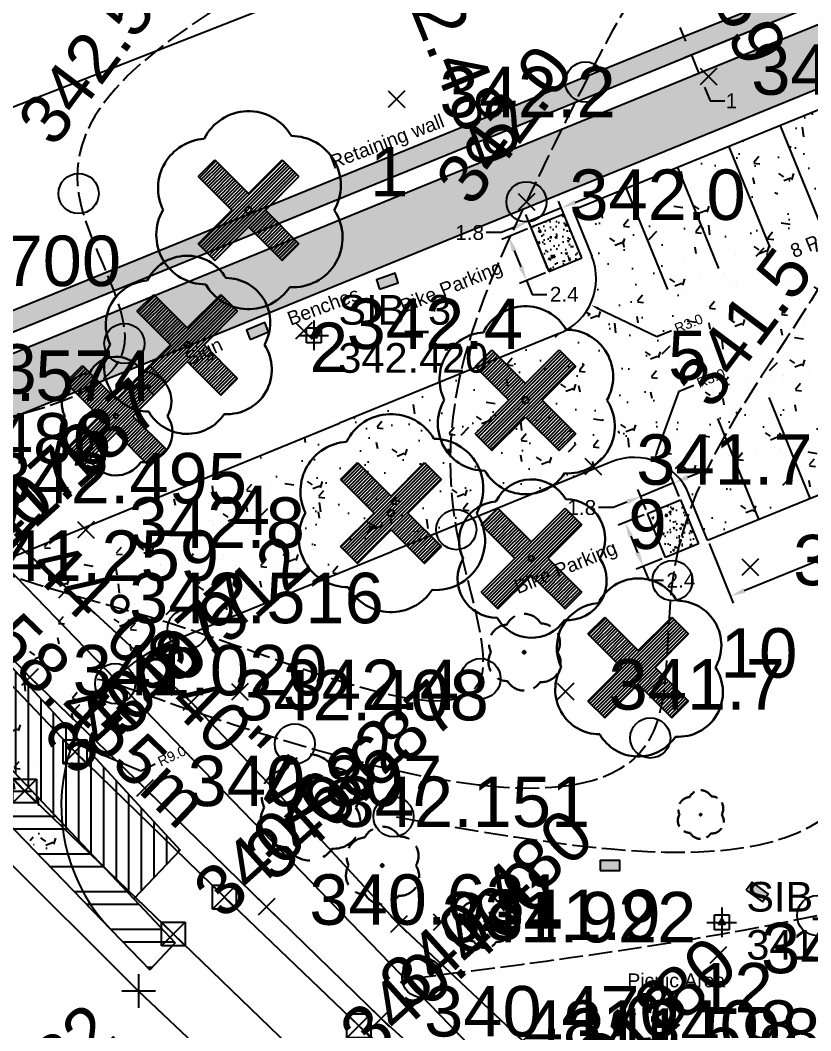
# Model space of a CAD drawing. Header units: millimetres. Extents: x 535412 to 535832, y 4813198 to 4813522.
# Drawn here: x 535472.9 to 535512.8, y 4813410.4 to 4813461.5 of the extents above; entities that cross this region are included whole.
import ezdxf
from ezdxf import colors
from ezdxf.entities.mleader import LeaderData, LeaderLine
from ezdxf.enums import TextEntityAlignment as Align
from ezdxf.math import Vec2, Vec3

# ---------------------------------------------------------------- set-up
doc = ezdxf.new("R2010")
doc.units = ezdxf.units.MM
doc.linetypes.add('ACAD_ISO02W100', pattern=[15, 12, -3])
doc.linetypes.add('DASHED', pattern=[0.75, 0.5, -0.25])
for name, color, linetype in [('2017_border_text', 1, 'Continuous'), ('2017_BOUNDS', 5, 'Continuous'), ('2017_BOUNDS_text', 250, 'Continuous'), ('2017_CONTROL', 1, 'Continuous'), ('2017_CONTROL_text', 250, 'Continuous'), ('2017_CURB', 1, 'Continuous'), ('2017_CURB_text', 250, 'Continuous'), ('2017_EGRASS', 3, 'Continuous'), ('2017_EGRASS_text', 250, 'Continuous'), ('2017_FENCE', 1, 'Continuous'), ('2017_FENCE_text', 250, 'Continuous'), ('2017_GND', 5, 'Continuous'), ('2017_GND_text', 250, 'Continuous'), ('2017_REMOVALS', 5, 'Continuous'), ('2017_SIDEWALK', 1, 'Continuous'), ('2017_SIDEWALK_text', 250, 'Continuous'), ('2017_Tree_Legend', 7, 'Continuous'), ('Contour_interp', 250, 'Continuous'), ('Contour_lines', 250, 'ACAD_ISO02W100'), ('Contour_text', 1, 'Continuous'), ('Curb_removal', 1, 'Continuous'), ('image', 7, 'Continuous'), ('Parking_Lot', 252, 'Continuous'), ('Parking_Lot_Dim', 250, 'Continuous'), ('Parking_Lot_Features', 252, 'Continuous'), ('Parking_Lot_Stalls', 252, 'Continuous'), ('Parking_Lot_Text', 252, 'Continuous'), ('Sidewalk_Removal', 1, 'Continuous')]:
    doc.layers.add(name, color=color, linetype=linetype)
doc.layers.add('2017_REP_TREES', color=190, linetype='DASHED', lineweight=30)
doc.layers.add('2017_TREE', color=94, linetype='Continuous', lineweight=30)
doc.styles.get("Standard").update_dxf_attribs({"font": 'arial.ttf'})
doc.dimstyles.new('ISO-25', dxfattribs={"dimscale": 0.3, "dimtxt": 2.5, "dimasz": 2.5, "dimexe": 1.25, "dimexo": 0.625, "dimtad": 0, "dimtih": 1, "dimtoh": 1, "dimdsep": 46, "dimtxsty": 'Standard', "dimcen": 2.5, "dimadec": 0, "dimazin": 0, "dimtfac": 1, "dimtmove": 0, "dimatfit": 3, "dimfxl": 1, "dimarcsym": 0})
pattern_1 = [(72.2, (535507.6059, 4813435.2307), (0.87351, 0.270396), [0.09525, -1.04775]), (17.2, (535507.6059, 4813435.2307), (-0.5241, 0.817888), [0.0762, -0.838203]), (122.6514, (535507.6787, 4813435.2533), (0.34941, 1.088284), [0.08095, -0.89045]), (68.384, (535507.5099, 4813435.4659), (1.33435, 0.317495), [0.142875, -1.571625]), (118.8356, (535507.6211, 4813435.4924), (0.63159, 1.59393), [0.121425, -1.33568]), (13.384, (535507.5099, 4813435.4659), (0.63159, 1.59393), [0.1143, -1.2573]), (43.2, (535507.6515, 4813435.4551), (0.895076, -0.18699), [0.09525, -1.04775]), (348.2, (535507.6515, 4813435.4551), (-0.061865, 0.96943), [0.0762, -0.8382]), (93.6514, (535507.7261, 4813435.4395), (0.83321, 0.782437), [0.08095, -0.89045]), (59.7, (535507.6059, 4813435.23074), (-0.1454435, 0.39727), [0, -0.82804, 0, -0.8509, 0, -0.841375]), (29.7, (535507.6059, 4813435.23074), (0.12007, 0.590007), [0, -0.48514, 0, -0.80899, 0, -0.320675]), (349.7, (535507.34367, 4813435.12373), (0.6385195, 0.229638), [0, -0.3175, 0, -0.9906, 0, -1.31445]), (339.7, (535507.2261, 4813435.07574), (0.637706, 0.397554), [0, -0.41275, 0, -0.65786, 0, -0.93345])]

# ---------------------------------------------------------------- blocks, each defined once
blk = doc.blocks.new('2017_CONTROL')
at = {"layer": '2017_CONTROL'}
for p, q in [((0, 0.75), (0, -0.75)), ((-0.75, 0), (0.75, 0)), ((-0.375, -0.375), (-0.375, 0.375)), ((-0.375, 0.375), (0.375, 0.375)), ((0.375, 0.375), (0.375, -0.375)), ((0.375, -0.375), (-0.375, -0.375))]:
    blk.add_line(p, q, dxfattribs=at)
blk.add_lwpolyline([(0, 0.2), (-0.173, -0.1), (0.173, -0.1)], close=True, dxfattribs=at)
at = {"layer": '2017_CONTROL_text'}
for tag, p in [('NAME', (1.242, 0.542)), ('ELEV', (1.242, -1.888))]:
    blk.add_attdef(tag, p, '', height=1.5, dxfattribs=at)
blk = doc.blocks.new('2017_CURB')
at = {"layer": '2017_CURB'}
for p, q in [((0, 0.85), (0, -0.85)), ((0.85, 0), (-0.85, 0))]:
    blk.add_line(p, q, dxfattribs=at)
at = {"layer": '2017_CURB_text'}
blk.add_attdef('ELEV', (-10.529, -10.954), '', height=2.55, rotation=42, dxfattribs=at)
blk = doc.blocks.new('2017_SIDEWALK')
at = {"layer": '2017_SIDEWALK'}
for p, q in [((-0.601, 0.601), (0.601, -0.601)), ((0.601, 0.601), (-0.601, -0.601)), ((-0.601, 0.601), (0.601, 0.601)), ((-0.601, -0.601), (-0.601, 0.601)), ((0.601, 0.601), (0.601, -0.601)), ((0.601, -0.601), (-0.601, -0.601))]:
    blk.add_line(p, q, dxfattribs=at)
at = {"layer": '2017_SIDEWALK_text'}
blk.add_attdef('ELEV', (2.493, 0.655), '', height=2.55, rotation=42, dxfattribs=at)
blk = doc.blocks.new('2017_EGRASS')
at = {"layer": '2017_EGRASS'}
for p, q in [((-0.421, 0.421), (0.421, -0.421)), ((0.421, 0.421), (-0.421, -0.421))]:
    blk.add_line(p, q, dxfattribs=at)
at = {"layer": '2017_EGRASS_text'}
blk.add_attdef('ELEV', (2.169, -0.914), '', height=2.55, dxfattribs=at)
blk = doc.blocks.new('2017_GND')
at = {"layer": '2017_GND'}
for p, q in [((-0.421, 0.421), (0.421, -0.421)), ((0.421, 0.421), (-0.421, -0.421))]:
    blk.add_line(p, q, dxfattribs=at)
at = {"layer": '2017_GND_text'}
blk.add_attdef('ELEV', (2.169, -0.914), '', height=2.55, dxfattribs=at)
blk = doc.blocks.new('2017_FENCE')
at = {"layer": '2017_FENCE'}
for p, q in [((0.487, 0.228), (-0.523, 0.228)), ((-0.523, 0), (0.487, 0)), ((0.487, -0.228), (-0.523, -0.228))]:
    blk.add_line(p, q, dxfattribs=at)
blk.add_lwpolyline([(-0.523, 0.456), (0.487, 0.456), (0.487, -0.456), (-0.523, -0.456)], close=True, dxfattribs=at)
at = {"layer": '2017_FENCE_text'}
blk.add_attdef('ELEV', (-1.061, -2.618), '', height=2.55, rotation=292, dxfattribs=at)
blk = doc.blocks.new('2017_BOUNDS')
at = {"layer": '2017_BOUNDS'}
h = blk.add_hatch(color=256, dxfattribs=at)
h.dxf.hatch_style = 1
h.paths.add_polyline_path([(0, 0.85, 0.414214), (-0.85, 0), (0, 0)])
h.paths.add_polyline_path([(0.85, 0), (0, 0), (0, -0.85, 0.414214)])
for p, q in [((0, 0.85), (0, -0.85)), ((0.85, 0), (-0.85, 0))]:
    blk.add_line(p, q, dxfattribs=at)
blk.add_circle((0, 0), 0.85, dxfattribs=at)
at = {"layer": '2017_BOUNDS_text'}
for tag, p in [('NORTHING', (1.709, 0.78)), ('EASTING', (1.712, -3.292))]:
    blk.add_attdef(tag, p, '', height=2.55, dxfattribs=at)
blk = doc.blocks.new('*D27')
at = {"layer": 'Defpoints', "color": 0, "transparency": 16777216}
for p in [(535504.22, 4813437.441), (535506.236, 4813437.264), (535504.57, 4813436.584)]:
    blk.add_point(p, dxfattribs=at)
at = {"layer": 'Parking_Lot_Dim', "color": 0, "lineweight": -2, "transparency": 16777216}
for p, q in [((535506.581, 4813438.405), (535507.275, 4813438.688)), ((535506.165, 4813437.438), (535505.744, 4813438.469)), ((535504.499, 4813436.757), (535504.078, 4813437.789)), ((535505.886, 4813438.122), (535504.22, 4813437.441)), ((535503.525, 4813437.158), (535502.831, 4813436.875)), ((535502.831, 4813436.875), (535502.081, 4813436.875))]:
    blk.add_line(p, q, dxfattribs=at)
at = {"layer": 'Parking_Lot_Dim', "color": 0, "transparency": 16777216}
for points in [[(535506.533, 4813438.521), (535506.628, 4813438.289), (535505.886, 4813438.122)], [(535503.478, 4813437.274), (535503.572, 4813437.042), (535504.22, 4813437.441)]]:
    blk.add_solid(points, dxfattribs=at)
at = {"layer": 'Parking_Lot_Dim', "color": 0, "transparency": 16777216, "insert": (535501.245, 4813436.875), "char_height": 0.75, "attachment_point": 5}
blk.add_mtext('1.8', dxfattribs=at)
blk = doc.blocks.new('*D28')
at = {"layer": 'Defpoints', "color": 0, "transparency": 16777216}
for p in [(535504.57, 4813436.584), (535505.476, 4813434.362), (535504.344, 4813433.9)]:
    blk.add_point(p, dxfattribs=at)
at = {"layer": 'Parking_Lot_Dim', "color": 0, "lineweight": -2, "transparency": 16777216}
for p, q in [((535504.396, 4813436.513), (535503.09, 4813435.98)), ((535503.721, 4813435.427), (535504.061, 4813434.594)), ((535505.303, 4813434.291), (535503.997, 4813433.758)), ((535504.344, 4813433.9), (535504.627, 4813433.205)), ((535504.627, 4813433.205), (535505.377, 4813433.205))]:
    blk.add_line(p, q, dxfattribs=at)
at = {"layer": 'Parking_Lot_Dim', "color": 0, "transparency": 16777216}
for points in [[(535503.836, 4813435.474), (535503.605, 4813435.38), (535503.437, 4813436.122)], [(535504.176, 4813434.641), (535503.945, 4813434.547), (535504.344, 4813433.9)]]:
    blk.add_solid(points, dxfattribs=at)
at = {"layer": 'Parking_Lot_Dim', "color": 0, "transparency": 16777216, "insert": (535506.252, 4813433.205), "char_height": 0.75, "attachment_point": 5}
blk.add_mtext('2.4', dxfattribs=at)
blk = doc.blocks.new('*D29')
at = {"layer": 'Defpoints', "color": 0, "transparency": 16777216}
for p in [(535498.675, 4813451.027), (535499.582, 4813448.805), (535498.449, 4813448.343)]:
    blk.add_point(p, dxfattribs=at)
at = {"layer": 'Parking_Lot_Dim', "color": 0, "lineweight": -2, "transparency": 16777216}
for p, q in [((535498.502, 4813450.957), (535497.195, 4813450.423)), ((535497.826, 4813449.871), (535498.166, 4813449.037)), ((535499.408, 4813448.734), (535498.102, 4813448.201)), ((535498.449, 4813448.343), (535498.733, 4813447.649)), ((535498.733, 4813447.649), (535499.483, 4813447.649))]:
    blk.add_line(p, q, dxfattribs=at)
at = {"layer": 'Parking_Lot_Dim', "color": 0, "transparency": 16777216}
for points in [[(535497.942, 4813449.918), (535497.71, 4813449.823), (535497.542, 4813450.565)], [(535498.282, 4813449.085), (535498.05, 4813448.99), (535498.449, 4813448.343)]]:
    blk.add_solid(points, dxfattribs=at)
at = {"layer": 'Parking_Lot_Dim', "color": 0, "transparency": 16777216, "insert": (535500.358, 4813447.649), "char_height": 0.75, "attachment_point": 5}
blk.add_mtext('2.4', dxfattribs=at)
blk = doc.blocks.new('*D30')
at = {"layer": 'Defpoints', "color": 0, "transparency": 16777216}
for p in [(535500.217, 4813452.013), (535501.249, 4813449.485), (535499.582, 4813448.805)]:
    blk.add_point(p, dxfattribs=at)
at = {"layer": 'Parking_Lot_Dim', "color": 0, "lineweight": -2, "transparency": 16777216}
for p, q in [((535500.912, 4813452.296), (535501.606, 4813452.58)), ((535500.217, 4813452.013), (535498.551, 4813451.333)), ((535501.178, 4813449.659), (535500.075, 4813452.36)), ((535499.511, 4813448.979), (535498.409, 4813451.68)), ((535497.856, 4813451.05), (535497.162, 4813450.766)), ((535497.162, 4813450.766), (535496.412, 4813450.766))]:
    blk.add_line(p, q, dxfattribs=at)
at = {"layer": 'Parking_Lot_Dim', "color": 0, "transparency": 16777216}
for points in [[(535500.864, 4813452.412), (535500.959, 4813452.181), (535500.217, 4813452.013)], [(535497.809, 4813451.165), (535497.903, 4813450.934), (535498.551, 4813451.333)]]:
    blk.add_solid(points, dxfattribs=at)
at = {"layer": 'Parking_Lot_Dim', "color": 0, "transparency": 16777216, "insert": (535495.576, 4813450.766), "char_height": 0.75, "attachment_point": 5}
blk.add_mtext('1.8', dxfattribs=at)
blk = doc.blocks.new('*D31')
at = {"layer": 'Defpoints', "color": 0, "transparency": 16777216}
for p in [(535532.452, 4813445.37), (535533.608, 4813442.538), (535507.606, 4813435.231)]:
    blk.add_point(p, dxfattribs=at)
at = {"layer": 'Parking_Lot_Dim', "color": 0, "lineweight": -2, "transparency": 16777216}
for p, q in [((535532.523, 4813445.197), (535533.75, 4813442.191)), ((535532.913, 4813442.255), (535520.711, 4813437.275)), ((535509.456, 4813432.682), (535518.373, 4813436.321)), ((535507.677, 4813435.057), (535508.903, 4813432.051))]:
    blk.add_line(p, q, dxfattribs=at)
at = {"layer": 'Parking_Lot_Dim', "color": 0, "transparency": 16777216}
for points in [[(535532.866, 4813442.371), (535532.961, 4813442.139), (535533.608, 4813442.538)], [(535509.409, 4813432.798), (535509.503, 4813432.566), (535508.762, 4813432.399)]]:
    blk.add_solid(points, dxfattribs=at)
at = {"layer": 'Parking_Lot_Dim', "color": 0, "transparency": 16777216, "insert": (535519.542, 4813436.798), "char_height": 0.75, "width": 2.54059, "attachment_point": 5}
blk.add_mtext('26.8', dxfattribs=at)
blk = doc.blocks.new('2017_TREE')
at = {"layer": '2017_TREE'}
blk.add_circle((0, 0), 0.0167, dxfattribs=at)
for centre, start, end in [((0, 0.25), 30, 153.8204), ((-0.2077, 0.1109), 93.8204, 206.0272), ((0.2165, 0.125), 330, 90), ((-0.2165, -0.125), 149.6945, 270), ((0.2253, -0.1391), 266.0497, 33.8204), ((0, -0.25), 210, 326.3433)]:
    blk.add_arc(centre, 0.25, start, end, dxfattribs=at)
blk = doc.blocks.new('2017_REMOVALS')
at = {"layer": '2017_REMOVALS'}
h = blk.add_hatch(dxfattribs=at)
h.set_pattern_fill('ANSI31', color=256)
h.set_pattern_definition([(45, (0, 0), (-0.0883883, 0.0883883), [])])
h.paths.add_polyline_path([(0, 0.849), (-1.697, 2.546), (-2.546, 1.697), (-0.849, 0), (-2.546, -1.697), (-1.697, -2.546), (0, -0.849), (1.697, -2.546), (2.546, -1.697), (0.849, 0), (2.546, 1.697), (1.697, 2.546)])
for p, q in [((-2.546, 1.697), (-1.697, 2.546)), ((-1.697, 2.546), (0, 0.849)), ((0, 0.849), (1.697, 2.546)), ((1.697, 2.546), (2.546, 1.697)), ((-2.546, 1.697), (-0.849, 0)), ((0.849, 0), (2.546, 1.697)), ((-2.546, -1.697), (-0.849, 0)), ((0.849, 0), (2.546, -1.697)), ((-1.697, -2.546), (0, -0.849)), ((0, -0.849), (1.697, -2.546)), ((-2.546, -1.697), (-1.697, -2.546)), ((1.697, -2.546), (2.546, -1.697))]:
    blk.add_line(p, q, dxfattribs=at)
blk = doc.blocks.new('*D39')
at = {"layer": 'Defpoints', "color": 0, "transparency": 16777216}
for p in [(535522.247, 4813466.047), (535522.625, 4813465.121), (535507.163, 4813458.812)]:
    blk.add_point(p, dxfattribs=at)
at = {"layer": 'Parking_Lot_Dim', "color": 0, "lineweight": -2, "transparency": 16777216}
for p, q in [((535522.074, 4813465.977), (535506.438, 4813459.596)), ((535522.452, 4813465.051), (535506.816, 4813458.67)), ((535506.502, 4813460.432), (535506.219, 4813461.126)), ((535506.785, 4813459.737), (535507.163, 4813458.812)), ((535507.447, 4813458.117), (535507.73, 4813457.423)), ((535507.73, 4813457.423), (535508.48, 4813457.423))]:
    blk.add_line(p, q, dxfattribs=at)
at = {"layer": 'Parking_Lot_Dim', "color": 0, "transparency": 16777216}
for points in [[(535506.618, 4813460.479), (535506.386, 4813460.385), (535506.785, 4813459.737)], [(535507.562, 4813458.164), (535507.331, 4813458.07), (535507.163, 4813458.812)]]:
    blk.add_solid(points, dxfattribs=at)
at = {"layer": 'Parking_Lot_Dim', "color": 0, "transparency": 16777216, "insert": (535508.806, 4813457.423), "char_height": 0.75, "attachment_point": 5}
blk.add_mtext('1', dxfattribs=at)
blk = doc.blocks.new('2017_REP_TREES')
at = {"layer": '2017_REP_TREES', "ltscale": 0.52}
blk.add_circle((0, 0), 0.0167, dxfattribs=at)
for centre, start, end in [((0, 0.25), 30, 153.82043), ((-0.2077, 0.1109), 93.82043, 206.02716), ((0.2165, 0.125), 330, 90), ((-0.2165, -0.125), 149.69447, 270), ((0.2253, -0.1391), 266.04966, 33.82043), ((0, -0.25), 210, 326.34327)]:
    blk.add_arc(centre, 0.25, start, end, dxfattribs=at)

msp = doc.modelspace()

# ---------------------------------------------------------------- hatches: boundary and pattern name
at = {"layer": 'Curb_removal'}
h = msp.add_hatch(dxfattribs=at)
h.set_pattern_fill('ANSI32', color=1, scale=0.2, angle=135)
h.paths.add_polyline_path([(535461.234, 4813435.455), (535457.023, 4813439.905), (535455.29, 4813438.44), (535477.462, 4813415.53, -0.17021), (535474.97, 4813420.939)])
h.paths.add_polyline_path([(535478.598, 4813417.105), (535474.97, 4813420.939, 0.17021), (535477.462, 4813415.53), (535479.405, 4813413.517), (535480.691, 4813414.893)])
at = {"layer": 'Parking_Lot'}
h = msp.add_hatch(dxfattribs=at)
h.set_pattern_fill('AR-CONC', color=256, scale=0.02)
h.paths.add_polyline_path([(535530.938, 4813444.752), (535529.049, 4813449.382, -0.414214), (535529.323, 4813450.034), (535531.452, 4813450.903), (535528.807, 4813457.384), (535526.678, 4813456.515, -0.414214), (535526.026, 4813456.789), (535526.215, 4813456.326), (535524.548, 4813455.646), (535522.47, 4813460.738), (535500.805, 4813451.896), (535501.749, 4813449.582, -0.414214), (535500.105, 4813445.671), (535488.995, 4813441.137), (535477.884, 4813436.602), (535469.128, 4813433.029, -0.266993), (535460.237, 4813434.231), (535476.658, 4813416.486, -0.487171), (535480.529, 4813430.121), (535491.64, 4813434.655), (535502.75, 4813439.19, -0.414214), (535506.661, 4813437.545), (535507.606, 4813435.231)])
h.paths.add_polyline_path([(535521.584, 4813456.115), (535521.097, 4813457.309), (535522.411, 4813457.845), (535522.898, 4813456.651)], flags=16)
h.paths.add_polyline_path([(535512.499, 4813449.248), (535519.215, 4813451.989), (535518.67, 4813453.324), (535511.954, 4813450.583)], flags=24)
h.paths.add_polyline_path([(535521.15, 4813457.261), (535522.479, 4813457.804), (535521.913, 4813459.193), (535520.583, 4813458.65)], flags=24)
h.paths.add_polyline_path([(535514.587, 4813444.128), (535521.303, 4813446.869), (535520.758, 4813448.204), (535514.042, 4813445.464)], flags=24)
h.paths.add_polyline_path([(535521.15, 4813457.261), (535522.479, 4813457.804), (535521.913, 4813459.193), (535520.583, 4813458.65)], flags=24)
at = {"layer": 'Parking_Lot_Features'}
h = msp.add_hatch(dxfattribs=at)
h.set_pattern_fill('TRANS', color=251, scale=0.04, angle=135)
h.set_pattern_definition([(135, (0, 0), (-0.179605122421, -0.179605122421), []), (135, (-0.0898, -0.0898), (-0.179605122421, -0.179605122421), [0.127, -0.127])])
h.paths.add_polyline_path([(535522.247, 4813466.047), (535521.87, 4813466.973), (535506.408, 4813460.663), (535461.359, 4813442.279), (535461.954, 4813441.442), (535506.785, 4813459.737)])
h = msp.add_hatch(dxfattribs=at)
h.set_pattern_fill('AR-B816C', color=251, scale=0.003, angle=135)
h.paths.add_polyline_path([(535523.759, 4813462.344), (535522.625, 4813465.121), (535507.163, 4813458.812), (535463.097, 4813440.828), (535462.186, 4813440.457), (535464.147, 4813438.017), (535508.297, 4813456.034)])
h = msp.add_hatch(color=251, dxfattribs=at)
h.dxf.hatch_style = 1
h.paths.add_polyline_path([(535529.787, 4813436.722), (535529.598, 4813437.185), (535526.825, 4813436.04), (535528.072, 4813432.983), (535530.599, 4813426.793), (535533.376, 4813427.926)])
edge = h.paths.add_edge_path()
edge.add_spline(control_points=[(535540.789, 4813415.598), (535540.282, 4813416.418), (535539.778, 4813417.24), (535539.275, 4813418.065)], knot_values=[11.400424, 11.400424, 11.400424, 11.400424, 14.278264, 14.278264, 14.278264, 14.278264], degree=3, periodic=0)
edge.add_line((535539.275, 4813418.065), (535536.869, 4813416.273))
edge.add_spline(control_points=[(535536.869, 4813416.273), (535537.37, 4813415.448), (535537.874, 4813414.625), (535538.38, 4813413.804)], knot_values=[12.148718, 12.148718, 12.148718, 12.148718, 15.027043, 15.027043, 15.027043, 15.027043], degree=3, periodic=0)
edge.add_line((535538.38, 4813413.804), (535540.789, 4813415.598))
edge = h.paths.add_edge_path()
edge.add_spline(control_points=[(535554.008, 4813396.321), (535553.415, 4813397.076), (535552.829, 4813397.837), (535552.249, 4813398.605)], knot_values=[34.819466, 34.819466, 34.819466, 34.819466, 37.731811, 37.731811, 37.731811, 37.731811], degree=3, periodic=0)
edge.add_line((535552.249, 4813398.605), (535549.842, 4813396.812))
edge.add_spline(control_points=[(535549.842, 4813396.812), (535550.422, 4813396.045), (535551.008, 4813395.284), (535551.602, 4813394.529)], knot_values=[35.572737, 35.572737, 35.572737, 35.572737, 38.485706, 38.485706, 38.485706, 38.485706], degree=3, periodic=0)
edge.add_line((535551.602, 4813394.529), (535554.008, 4813396.321))
edge = h.paths.add_edge_path()
edge.add_spline(control_points=[(535572.172, 4813377.065), (535571.574, 4813377.604), (535570.98, 4813378.146), (535570.389, 4813378.693)], knot_values=[62.151885, 62.151885, 62.151885, 62.151885, 64.593305, 64.593305, 64.593305, 64.593305], degree=3, periodic=0)
edge.add_line((535570.389, 4813378.693), (535567.989, 4813376.905))
edge.add_spline(control_points=[(535567.989, 4813376.905), (535568.579, 4813376.359), (535569.173, 4813375.817), (535569.771, 4813375.278)], knot_values=[62.909284, 62.909284, 62.909284, 62.909284, 65.350895, 65.350895, 65.350895, 65.350895], degree=3, periodic=0)
edge.add_line((535569.771, 4813375.278), (535572.172, 4813377.065))
edge = h.paths.add_edge_path()
edge.add_spline(control_points=[(535595.74, 4813358.653), (535594.906, 4813359.23), (535594.076, 4813359.809), (535593.25, 4813360.393)], knot_values=[91.55657, 91.55657, 91.55657, 91.55657, 94.571365, 94.571365, 94.571365, 94.571365], degree=3, periodic=0)
edge.add_line((535593.25, 4813360.393), (535590.85, 4813358.606))
edge.add_spline(control_points=[(535590.85, 4813358.606), (535591.677, 4813358.023), (535592.507, 4813357.443), (535593.341, 4813356.867)], knot_values=[92.314676, 92.314676, 92.314676, 92.314676, 95.329374, 95.329374, 95.329374, 95.329374], degree=3, periodic=0)
edge.add_line((535593.341, 4813356.867), (535595.74, 4813358.653))
edge = h.paths.add_edge_path()
edge.add_spline(control_points=[(535616.552, 4813345.238), (535615.667, 4813345.777), (535614.785, 4813346.318), (535613.904, 4813346.86)], knot_values=[115.897194, 115.897194, 115.897194, 115.897194, 118.93391, 118.93391, 118.93391, 118.93391], degree=3, periodic=0)
edge.add_line((535613.904, 4813346.86), (535611.503, 4813345.072))
edge.add_spline(control_points=[(535611.503, 4813345.072), (535612.383, 4813344.529), (535613.265, 4813343.988), (535614.149, 4813343.449)], knot_values=[116.653858, 116.653858, 116.653858, 116.653858, 119.69031, 119.69031, 119.69031, 119.69031], degree=3, periodic=0)
edge.add_line((535614.149, 4813343.449), (535616.552, 4813345.238))
h.paths.add_polyline_path([(535637.179, 4813332.993), (535634.773, 4813331.202), (535644.767, 4813320.804), (535650.025, 4813328.353)])
h.paths.add_polyline_path([(535512.499, 4813449.248), (535519.215, 4813451.989), (535518.67, 4813453.324), (535511.954, 4813450.583)], flags=9)
h.paths.add_polyline_path([(535521.15, 4813457.261), (535522.479, 4813457.804), (535521.913, 4813459.193), (535520.583, 4813458.65)], flags=25)
h.paths.add_polyline_path([(535497.932, 4813432.045), (535503.339, 4813434.251), (535502.793, 4813435.587), (535497.387, 4813433.38)], flags=9)
h.paths.add_polyline_path([(535492.139, 4813446.239), (535497.546, 4813448.445), (535497.001, 4813449.781), (535491.594, 4813447.574)], flags=9)
h.paths.add_polyline_path([(535514.587, 4813444.128), (535521.303, 4813446.869), (535520.758, 4813448.204), (535514.042, 4813445.464)], flags=9)
h.paths.add_polyline_path([(535531.027, 4813459.809), (535534.733, 4813450.729), (535536.068, 4813451.274), (535532.363, 4813460.354)], flags=9)
h.paths.add_polyline_path([(535521.15, 4813457.261), (535522.479, 4813457.804), (535521.913, 4813459.193), (535520.583, 4813458.65)], flags=25)
h = msp.add_hatch(dxfattribs=at)
h.set_pattern_fill('AR-CONC', color=256, scale=0.005, angle=22.2)
h.set_pattern_definition(pattern_1)
h.paths.add_polyline_path([(535500.342, 4813451.707), (535498.675, 4813451.027), (535499.582, 4813448.805), (535501.249, 4813449.485)])
h = msp.add_hatch(color=251, dxfattribs=at)
h.dxf.hatch_style = 1
h.paths.add_polyline_path([(535490.859, 4813448.382), (535491.023, 4813447.91), (535491.968, 4813448.238), (535491.804, 4813448.711)])
h = msp.add_hatch(color=251, dxfattribs=at)
h.dxf.hatch_style = 1
h.paths.add_polyline_path([(535484.294, 4813445.836), (535484.488, 4813445.375), (535485.41, 4813445.761), (535485.216, 4813446.223)])
h = msp.add_hatch(dxfattribs=at)
h.set_pattern_fill('AR-CONC', color=256, scale=0.005, angle=22.2)
h.set_pattern_definition(pattern_1)
h.paths.add_polyline_path([(535506.236, 4813437.264), (535504.57, 4813436.584), (535505.476, 4813434.362), (535507.143, 4813435.042)])
h = msp.add_hatch(color=251, dxfattribs=at)
h.dxf.hatch_style = 1
h.paths.add_polyline_path([(535502.17, 4813419.04), (535502.17, 4813418.54), (535503.17, 4813418.54), (535503.17, 4813419.04)])
h = msp.add_hatch(color=251, dxfattribs=at)
h.dxf.hatch_style = 1
h.paths.add_polyline_path([(535509.852, 4813417.951), (535509.561, 4813417.545), (535510.374, 4813416.962), (535510.665, 4813417.369)])
at = {"layer": 'Sidewalk_Removal'}
h = msp.add_hatch(dxfattribs=at)
h.set_pattern_fill('ANSI31', color=1, scale=0.2, angle=45)
h.paths.add_polyline_path([(535468.688, 4813432.863, -0.132776), (535464.003, 4813432.529), (535474.97, 4813420.939, -0.124921), (535475.649, 4813425.314)])
h.paths.add_polyline_path([(535464.408, 4813437.504), (535461.234, 4813435.455), (535464.003, 4813432.529, 0.132776), (535468.688, 4813432.863)])
h.paths.add_polyline_path([(535475.649, 4813425.314, 0.124921), (535474.97, 4813420.939), (535478.598, 4813417.105), (535480.946, 4813419.57)])

# ---------------------------------------------------------------- linework, layer by layer
at = {"layer": '2017_BOUNDS'}
for p, q in [((535539.303, 4813483.253), (535455.912, 4813450.623)), ((535455.912, 4813450.623), (535496.6, 4813408.653))]:
    msp.add_line(p, q, dxfattribs=at)
at = {"layer": '2017_CURB'}
for p, q in [((535478.842, 4813412.449), (535470.443, 4813420.814)), ((535486.899, 4813404.837), (535478.842, 4813412.449))]:
    msp.add_line(p, q, dxfattribs=at)
at = {"layer": '2017_EGRASS'}
for p, q in [((535469.276, 4813437.999), (535476.191, 4813431.947)), ((535473.339, 4813428.303), (535467.863, 4813434.087)), ((535476.191, 4813431.947), (535481.503, 4813427.041)), ((535479.151, 4813422.709), (535473.339, 4813428.303)), ((535481.503, 4813427.041), (535486.628, 4813421.654)), ((535485.303, 4813416.713), (535479.151, 4813422.709)), ((535486.628, 4813421.654), (535491.989, 4813415.826)), ((535491.105, 4813411.072), (535485.303, 4813416.713)), ((535491.989, 4813415.826), (535498.263, 4813409.938)), ((535497.103, 4813405.616), (535491.105, 4813411.072))]:
    msp.add_line(p, q, dxfattribs=at)
at = {"layer": '2017_SIDEWALK'}
for p, q in [((535475.629, 4813424.54), (535468.1, 4813432.421)), ((535473.092, 4813422.564), (535465.64, 4813430.365)), ((535483.175, 4813417.195), (535475.629, 4813424.54)), ((535480.599, 4813415.333), (535473.092, 4813422.564)), ((535489.973, 4813410.699), (535483.175, 4813417.195)), ((535487.996, 4813408.208), (535480.599, 4813415.333)), ((535497.238, 4813404.231), (535489.973, 4813410.699))]:
    msp.add_line(p, q, dxfattribs=at)
at = {"layer": '2017_TREE'}
for centre, radius in [((535484.4, 4813451.9), 0.167), ((535481.3, 4813445.1), 0.15), ((535477.7, 4813441.5), 0.1), ((535491.6, 4813436.6), 0.167)]:
    msp.add_circle(centre, radius, dxfattribs=at)
for centre, radius, start, end in [((535484.4, 4813454.4), 2.5, 30, 153.8204), ((535486.565, 4813453.15), 2.5, 330, 90), ((535482.323, 4813453.009), 2.5, 93.8204, 206.0272), ((535482.235, 4813450.65), 2.5, 149.6945, 270), ((535486.653, 4813450.509), 2.5, 266.0497, 33.8204), ((535481.3, 4813447.35), 2.25, 30, 153.8204), ((535483.249, 4813446.225), 2.25, 330, 90), ((535479.431, 4813446.098), 2.25, 93.8204, 206.0272), ((535484.4, 4813449.4), 2.5, 210, 326.3433), ((535479.351, 4813443.975), 2.25, 149.6945, 270), ((535483.328, 4813443.848), 2.25, 266.0497, 33.8204), ((535477.7, 4813443), 1.5, 30, 153.8204), ((535476.454, 4813442.165), 1.5, 93.8204, 206.0272), ((535478.999, 4813442.25), 1.5, 330, 90), ((535476.401, 4813440.75), 1.5, 149.6945, 270), ((535479.052, 4813440.665), 1.5, 266.0497, 33.8204), ((535481.3, 4813442.85), 2.25, 210, 326.3433), ((535491.6, 4813439.1), 2.5, 30, 153.8204), ((535489.523, 4813437.709), 2.5, 93.8204, 206.0272), ((535493.765, 4813437.85), 2.5, 330, 90), ((535477.7, 4813440), 1.5, 210, 326.3433), ((535489.435, 4813435.35), 2.5, 149.6945, 270), ((535493.853, 4813435.209), 2.5, 266.0497, 33.8204), ((535491.6, 4813434.1), 2.5, 210, 326.3433)]:
    msp.add_arc(centre, radius, start, end, dxfattribs=at)
at = {"layer": 'Contour_interp'}
for centre in [(535501.424, 4813458.374), (535475.807, 4813452.741), (535498.446, 4813452.322), (535478.124, 4813445.163), (535494.899, 4813435.765), (535505.826, 4813433.188), (535481.319, 4813430.738), (535477.656, 4813427.983), (535496.124, 4813428.233), (535486.737, 4813424.935), (535504.706, 4813425.24), (535491.723, 4813421.26), (535513.142, 4813416.265), (535493.173, 4813413.14)]:
    msp.add_circle(centre, 1.016, dxfattribs=at)
at = {"layer": 'Contour_lines', "ltscale": 0.1}
for points in [[(535566.123, 4813494.016), (535557.147, 4813483.581), (535557.695, 4813474.368), (535556.675, 4813465.838), (535553.913, 4813461.121), (535547.967, 4813457.212), (535547.201, 4813447.575), (535541.552, 4813440.438), (535539.555, 4813434.824), (535530.007, 4813422.733), (535513.142, 4813416.265), (535493.173, 4813413.14)], [(535505.204, 4813401.099), (535524.874, 4813409.02), (535535.281, 4813422.253), (535545.283, 4813427.229), (535550.823, 4813431.522), (535554.581, 4813438.163), (535553.86, 4813457.771), (535564.42, 4813466.226), (535569.456, 4813478.911), (535573.381, 4813488.678)], [(535547.605, 4813486.349), (535549.475, 4813480.687), (535545.104, 4813468.576), (535540.367, 4813458.494), (535535.635, 4813452.948), (535529.099, 4813439.374), (535516.868, 4813430.275), (535515.753, 4813424.53), (535491.723, 4813421.26)], [(535537.421, 4813480.907), (535535.068, 4813469.712), (535522.521, 4813462.883), (535514.007, 4813449.337), (535505.826, 4813433.188), (535504.706, 4813425.24), (535486.737, 4813424.935), (535477.656, 4813427.983)], [(535526.663, 4813477.99), (535525.968, 4813472.176), (535511.559, 4813469.269), (535501.424, 4813458.374), (535498.446, 4813452.322), (535494.899, 4813435.765), (535496.124, 4813428.233), (535481.319, 4813430.738), (535468.879, 4813435.103), (535458.46, 4813448.491), (535454.64, 4813455.912), (535449.953, 4813459.948)], [(535485.075, 4813463.546), (535475.807, 4813452.741), (535478.124, 4813445.163), (535468.541, 4813440.638)]]:
    msp.add_spline(points, degree=3, dxfattribs=at)
at = {"layer": 'Curb_removal'}
for p, q in [((535455.29, 4813438.44), (535479.405, 4813413.517)), ((535478.598, 4813417.105), (535480.691, 4813414.893)), ((535480.691, 4813414.893), (535479.405, 4813413.517))]:
    msp.add_line(p, q, dxfattribs=at)
at = {"layer": 'Parking_Lot'}
for p, q in [((535524.137, 4813461.418), (535500.805, 4813451.896)), ((535500.805, 4813451.896), (535501.749, 4813449.582)), ((535500.105, 4813445.671), (535488.995, 4813441.137)), ((535507.606, 4813435.231), (535530.938, 4813444.752)), ((535477.884, 4813436.602), (535488.995, 4813441.137)), ((535502.75, 4813439.19), (535491.64, 4813434.655)), ((535507.606, 4813435.231), (535506.661, 4813437.545)), ((535469.128, 4813433.029), (535477.884, 4813436.602)), ((535480.529, 4813430.121), (535491.64, 4813434.655)), ((535477.455, 4813415.538), (535479.405, 4813413.517))]:
    msp.add_line(p, q, dxfattribs=at)
for centre, radius, start, end in [((535498.972, 4813448.448), 3, 292.2, 22.2), ((535503.884, 4813436.412), 3, 22.2, 112.2), ((535483.93, 4813421.788), 9, 112.2, 223.9886)]:
    msp.add_arc(centre, radius, start, end, dxfattribs=at)
at = {"layer": 'Parking_Lot_Features'}
for p, q in [((535521.87, 4813466.973), (535506.408, 4813460.663)), ((535522.247, 4813466.047), (535506.785, 4813459.737)), ((535522.625, 4813465.121), (535507.163, 4813458.812)), ((535523.759, 4813462.344), (535508.297, 4813456.034)), ((535506.408, 4813460.663), (535461.359, 4813442.279)), ((535506.785, 4813459.737), (535461.954, 4813441.442)), ((535507.163, 4813458.812), (535463.097, 4813440.828)), ((535508.297, 4813456.034), (535464.147, 4813438.017)), ((535500.342, 4813451.707), (535498.675, 4813451.027)), ((535501.249, 4813449.485), (535500.342, 4813451.707)), ((535498.675, 4813451.027), (535499.582, 4813448.805)), ((535499.582, 4813448.805), (535501.249, 4813449.485)), ((535504.57, 4813436.584), (535506.236, 4813437.264)), ((535506.236, 4813437.264), (535507.143, 4813435.042)), ((535505.476, 4813434.362), (535504.57, 4813436.584)), ((535507.143, 4813435.042), (535505.476, 4813434.362))]:
    msp.add_line(p, q, dxfattribs=at)
for points in [[(535491.023, 4813447.91), (535491.968, 4813448.238), (535491.804, 4813448.711), (535490.859, 4813448.382)], [(535484.488, 4813445.375), (535485.41, 4813445.761), (535485.216, 4813446.223), (535484.294, 4813445.836)], [(535502.17, 4813418.54), (535503.17, 4813418.54), (535503.17, 4813419.04), (535502.17, 4813419.04)], [(535509.561, 4813417.545), (535510.374, 4813416.962), (535510.665, 4813417.369), (535509.852, 4813417.951)]]:
    msp.add_lwpolyline(points, close=True, dxfattribs=at)
at = {"layer": 'Parking_Lot_Stalls'}
for p, q in [((535511.267, 4813456.166), (535513.345, 4813451.074)), ((535508.675, 4813455.108), (535510.753, 4813450.016)), ((535506.082, 4813454.05), (535508.16, 4813448.958)), ((535503.49, 4813452.992), (535505.568, 4813447.9)), ((535512.791, 4813437.347), (535510.713, 4813442.439)), ((535510.198, 4813436.289), (535508.12, 4813441.381))]:
    msp.add_line(p, q, dxfattribs=at)
at = {"layer": 'Sidewalk_Removal'}
for p, q in [((535464.408, 4813437.504), (535480.946, 4813419.57)), ((535461.234, 4813435.455), (535478.598, 4813417.105)), ((535480.946, 4813419.57), (535478.598, 4813417.105))]:
    msp.add_line(p, q, dxfattribs=at)

# ---------------------------------------------------------------- block references
for p in [(535484.4, 4813451.9), (535481.3, 4813445.1), (535498.4, 4813442.3), (535477.7, 4813441.5), (535491.6, 4813436.6), (535498.7, 4813434.3), (535504.1, 4813428.8)]:
    msp.add_blockref('2017_REMOVALS', p)
for p, values in [((535467.863, 4813434.087), {'ELEV': '341.259'}), ((535473.339, 4813428.303), {'ELEV': '341.020'}), ((535479.151, 4813422.709), {'ELEV': '340.807'}), ((535485.303, 4813416.713), {'ELEV': '340.631'}), ((535491.105, 4813411.072), {'ELEV': '340.470'})]:
    msp.add_blockref('2017_EGRASS', p).add_auto_attribs(values)
at = {"layer": '2017_border_text'}
msp.add_blockref('2017_CURB', (535478.842, 4813412.449), dxfattribs=at).add_auto_attribs({'ELEV': '340.282'})
at = {"layer": '2017_BOUNDS_text'}
msp.add_blockref('2017_BOUNDS', (535496.6, 4813408.653), dxfattribs=at).add_auto_attribs({'NORTHING': '4813408.653 N', 'EASTING': '535496.600 E'})
at = {"layer": '2017_EGRASS'}
for p, values in [((535462.912, 4813448.979), {'ELEV': '342.700'}), ((535464.517, 4813443.181), {'ELEV': '342.574'}), ((535462.417, 4813440.014), {'ELEV': '341.486'}), ((535469.276, 4813437.999), {'ELEV': '342.495'}), ((535476.191, 4813431.947), {'ELEV': '342.516'}), ((535481.503, 4813427.041), {'ELEV': '342.408'}), ((535486.628, 4813421.654), {'ELEV': '342.151'}), ((535491.989, 4813415.826), {'ELEV': '341.922'}), ((535498.263, 4813409.938), {'ELEV': '341.598'})]:
    msp.add_blockref('2017_EGRASS', p, dxfattribs=at).add_auto_attribs(values)
at = {"layer": '2017_SIDEWALK'}
for p, values in [((535468.1, 4813432.421), {'ELEV': '341.187'}), ((535475.629, 4813424.54), {'ELEV': '340.912'}), ((535483.175, 4813417.195), {'ELEV': '340.687'}), ((535489.973, 4813410.699), {'ELEV': '340.480'}), ((535497.238, 4813404.231), {'ELEV': '340.280'})]:
    msp.add_blockref('2017_SIDEWALK', p, dxfattribs=at).add_auto_attribs(values)
at = {"layer": 'image'}
for name, p, values in [('2017_FENCE', (535505.556, 4813473.56), {'ELEV': '342.159'}), ('2017_FENCE', (535492.138, 4813468.379), {'ELEV': '342.489'}), ('2017_GND', (535507.641, 4813458.646), {'ELEV': '341.8'}), ('2017_GND', (535491.878, 4813457.509), {'ELEV': '342.2'}), ('2017_GND', (535498.446, 4813452.322), {'ELEV': '342.0'}), ('2017_GND', (535487.189, 4813445.801), {'ELEV': '342.4'}), ('2017_CONTROL', (535487.697, 4813445.574), {'NAME': 'SIB_3', 'ELEV': '342.420'}), ('2017_SIDEWALK', (535465.64, 4813430.365), {'ELEV': '341.079'}), ('2017_GND', (535501.827, 4813438.944), {'ELEV': '341.7'}), ('2017_GND', (535476.167, 4813435.757), {'ELEV': '342.8'}), ('2017_GND', (535509.757, 4813433.865), {'ELEV': '341.3'}), ('2017_SIDEWALK', (535473.087, 4813422.559), {'ELEV': '340.877'}), ('2017_GND', (535483.953, 4813427.561), {'ELEV': '342.4'}), ('2017_GND', (535500.426, 4813427.584), {'ELEV': '341.7'}), ('2017_SIDEWALK', (535480.599, 4813415.333), {'ELEV': '340.682'}), ('2017_SIDEWALK', (535487.996, 4813408.208), {'ELEV': '340.460'}), ('2017_CONTROL', (535508.319, 4813415.924), {'NAME': 'SIB_4', 'ELEV': '341.293'}), ('2017_GND', (535494.146, 4813415.938), {'ELEV': '341.9'}), ('2017_GND', (535508.135, 4813414.268), {'ELEV': '341.2'}), ('2017_SIDEWALK', (535494.749, 4813402.232), {'ELEV': '340.218'})]:
    msp.add_blockref(name, p, dxfattribs=at).add_auto_attribs(values)
for p, xscale, yscale, zscale in [((535498.4, 4813442.3), 9.5, 9.5, 9.5), ((535498.7, 4813434.3), 8, 8, 8), ((535504.1, 4813428.8), 9, 9, 9)]:
    msp.add_blockref('2017_TREE', p, dxfattribs=dict(at, xscale=xscale, yscale=yscale, zscale=zscale))
at = {"layer": 'Parking_Lot_Dim'}
for p, xscale, yscale, zscale in [((535498.331, 4813429.568), 3.880877146513919, 3.880877146513919, 3.880877146513919), ((535487.508, 4813421.726), 5.351458830785838, 5.351458830785838, 5.351458830785838), ((535507.249, 4813421.367), 2.461097752009837, 2.461097752009837, 2.461097752009837), ((535491.157, 4813418.796), 3.931518904364434, 3.931518904364434, 3.931518904364434), ((535496.361, 4813415.987), 2.708053857721344, 2.708053857721344, 2.708053857721344)]:
    msp.add_blockref('2017_REP_TREES', p, dxfattribs=dict(at, xscale=xscale, yscale=yscale, zscale=zscale))

# ---------------------------------------------------------------- texts
at = {"layer": '2017_BOUNDS', "insert": (535467.808, 4813442.392), "char_height": 2.5, "attachment_point": 1, "rotation": 316}
msp.add_mtext_dynamic_manual_height_columns('\\pi6.3988;N 44°06\'40" W\\P\\pi10.994;58.455m', width=35.20899, gutter_width=12.5, heights=[0], dxfattribs=at)
at = {"layer": '2017_Tree_Legend'}
for s, p in [('1', (535491.507, 4813452.6)), ('2', (535488.46, 4813443.724)), ('5', (535506.578, 4813443.32)), ('3', (535472.719, 4813442.631)), ('4', (535484.519, 4813435.485)), ('9', (535504.566, 4813434.787)), ('10', (535510.2, 4813428.283)), ('12', (535508.958, 4813411.374))]:
    msp.add_text(s, height=2.5, dxfattribs=at).set_placement(p, align=Align.CENTER)
at = {"layer": 'Contour_text'}
for s, p in [('342.5', (535477.191, 4813458.492)), ('342.0', (535498.312, 4813455.486)), ('341.5', (535510.435, 4813445.242))]:
    msp.add_text(s, height=2.5, rotation=53.1873, dxfattribs=at).set_placement(p, align=Align.CENTER)
at = {"layer": 'Parking_Lot_Text'}
for s, rotation, p in [('Retaining wall', 20.8416, (535491.515, 4813455.05)), ('Benches', 20.5434, (535488.304, 4813446.728)), ('Sign', 25.2629, (535482.282, 4813444.447))]:
    msp.add_text(s, height=0.7, rotation=rotation, dxfattribs=at).set_placement(p, align=Align.CENTER)
msp.add_text('Picnic Area', height=0.7, dxfattribs=at).set_placement((535506.02, 4813412.641), align=Align.CENTER)
at = {"layer": 'Parking_Lot_Text', "char_height": 0.7, "rotation": 22.2}
for s, width, heights, insert, attachment_point in [('8 Parking Spots', 15.35331, [0], (535511.705, 4813450.119), 1), ('Bike Parking', 5.71816, [2.072], (535491.959, 4813447.334), 1), ('Bike Parking', 5.71816, [2.072], (535498.093, 4813432.301), 7)]:
    msp.add_mtext_dynamic_manual_height_columns(s, width=width, gutter_width=1.25, heights=heights, dxfattribs=dict(at, insert=insert, attachment_point=attachment_point))

# ---------------------------------------------------------------- dimensions: what is measured, and where the dimension line sits
at = {"layer": 'Parking_Lot_Dim'}
dim = msp.add_aligned_dim(p1=(535522.247, 4813466.047), p2=(535522.625, 4813465.121), distance=-16.7, dimstyle='ISO-25', dxfattribs=at)
dim.commit()
dim.dimension.update_dxf_attribs({"geometry": '*D39', "text_midpoint": (535508.806, 4813457.423)})
for base, p1, p2, angle, picture, middle in [((535500.217, 4813452.013), (535499.582, 4813448.805), (535501.249, 4813449.485), 22.2, '*D30', (535495.576, 4813450.766)), ((535498.449, 4813448.343), (535498.675, 4813451.027), (535499.582, 4813448.805), 112.2, '*D29', (535500.358, 4813447.649))]:
    dim = msp.add_linear_dim(base=base, p1=p1, p2=p2, angle=angle, dimstyle='ISO-25', dxfattribs=at)
    dim.commit()
    dim.dimension.update_dxf_attribs({"geometry": picture, "text_midpoint": middle, "dimtype": 160})
dim = msp.add_linear_dim(base=(535533.608, 4813442.538), p1=(535507.606, 4813435.231), p2=(535532.452, 4813445.37), angle=22.2, text='26.8', dimstyle='ISO-25', dxfattribs=at)
dim.commit()
dim.dimension.update_dxf_attribs({"geometry": '*D31', "text_midpoint": (535519.542, 4813436.798), "dimtype": 160})
for base, p1, p2, angle, picture, middle in [((535504.22, 4813437.441), (535506.236, 4813437.264), (535504.57, 4813436.584), 22.2, '*D27', (535501.245, 4813436.875)), ((535504.344, 4813433.9), (535504.57, 4813436.584), (535505.476, 4813434.362), 112.2, '*D28', (535506.252, 4813433.205))]:
    dim = msp.add_linear_dim(base=base, p1=p1, p2=p2, angle=angle, dimstyle='ISO-25', dxfattribs=at)
    dim.commit()
    dim.dimension.update_dxf_attribs({"geometry": picture, "text_midpoint": middle})

# ---------------------------------------------------------------- leaders
ml = msp.add_multileader_mtext('Standard', dxfattribs=at)
ml.set_content('R3.0', color=256)
ml.set_leader_properties()
ml.build(insert=Vec2(0, 0))
ml.multileader.update_dxf_attribs({"arrow_head_size": 0.4, "scale": 0.1})
ctx = ml.context
ctx.base_point, ctx.scale, ctx.char_height, ctx.arrow_head_size, ctx.landing_gap_size, ctx.plane_origin, ctx.plane_x_axis, ctx.plane_y_axis = Vec3(535505.781, 4813445.815), 0.1, 0.5, 0.4, 0.2, Vec3(535501.716, 4813447.107), Vec3(0.925871, 0.377841), Vec3(-0.377841, 0.925871)
notes = []
notes.append((ctx, [(0, (1, 1, 0), (535505.041, 4813445.513), (0.925871, 0.377841), 0.8, [(0, [(535501.716, 4813447.107)], 0, [])])]))
ctx.mtext.insert, ctx.mtext.text_direction, ctx.mtext.rotation, ctx.mtext.flow_direction = Vec3(535505.87, 4813446.127), Vec3(0.925871, 0.377841), 0.387463, 5
ml = msp.add_multileader_mtext('Standard', dxfattribs=at)
ml.set_content('R3.0', color=256)
ml.set_leader_properties()
ml.build(insert=Vec2(0, 0))
ml.multileader.update_dxf_attribs({"arrow_head_size": 0.4, "scale": 0.1})
ctx = ml.context
ctx.base_point, ctx.scale, ctx.char_height, ctx.arrow_head_size, ctx.landing_gap_size, ctx.plane_origin, ctx.plane_x_axis, ctx.plane_y_axis = Vec3(535506.907, 4813443.057), 0.1, 0.5, 0.4, 0.2, Vec3(535504.907, 4813439.29), Vec3(0.925871, 0.377841), Vec3(-0.377841, 0.925871)
notes.append((ctx, [(0, (1, 1, 0), (535506.166, 4813442.755), (0.925871, 0.377841), 0.8, [(0, [(535504.907, 4813439.29)], 0, [])])]))
ctx.mtext.insert, ctx.mtext.text_direction, ctx.mtext.rotation, ctx.mtext.flow_direction = Vec3(535506.996, 4813443.368), Vec3(0.925871, 0.377841), 0.387463, 5
ml = msp.add_multileader_mtext('Standard', dxfattribs=at)
ml.set_content('R9.0', color=256)
ml.set_leader_properties()
ml.build(insert=Vec2(0, 0))
ml.multileader.update_dxf_attribs({"arrow_head_size": 0.4, "scale": 0.1})
ctx = ml.context
ctx.base_point, ctx.scale, ctx.char_height, ctx.arrow_head_size, ctx.landing_gap_size, ctx.plane_origin, ctx.plane_x_axis, ctx.plane_y_axis = Vec3(535479.676, 4813423.925), 0.1, 0.5, 0.4, 0.2, Vec3(535475.55, 4813425.008), Vec3(0.905399, 0.424562), Vec3(-0.424562, 0.905399)
notes.append((ctx, [(0, (1, 1, 0), (535478.951, 4813423.586), (0.905399, 0.424562), 0.8, [(0, [(535475.55, 4813425.008)], 0, [])])]))
ctx.mtext.insert, ctx.mtext.text_direction, ctx.mtext.rotation, ctx.mtext.width, ctx.mtext.flow_direction = Vec3(535479.749, 4813424.24), Vec3(0.905399, 0.424562), 0.438478, 1.38711, 5
for ctx, leaders in notes:
    for number, flags, end, landing, length, lines in leaders:
        leader = LeaderData()
        leader.index, (leader.has_last_leader_line, leader.has_dogleg_vector, leader.attachment_direction) = number, flags
        leader.last_leader_point, leader.dogleg_vector, leader.dogleg_length = Vec3(end), Vec3(landing), length
        for number, points, colour, breaks in lines:
            line = LeaderLine()
            line.index, line.vertices, line.color, line.breaks = number, Vec3.list(points), colors.encode_raw_color(colour), breaks
            leader.lines.append(line)
        ctx.leaders.append(leader)

doc.saveas('drawing.dxf')
